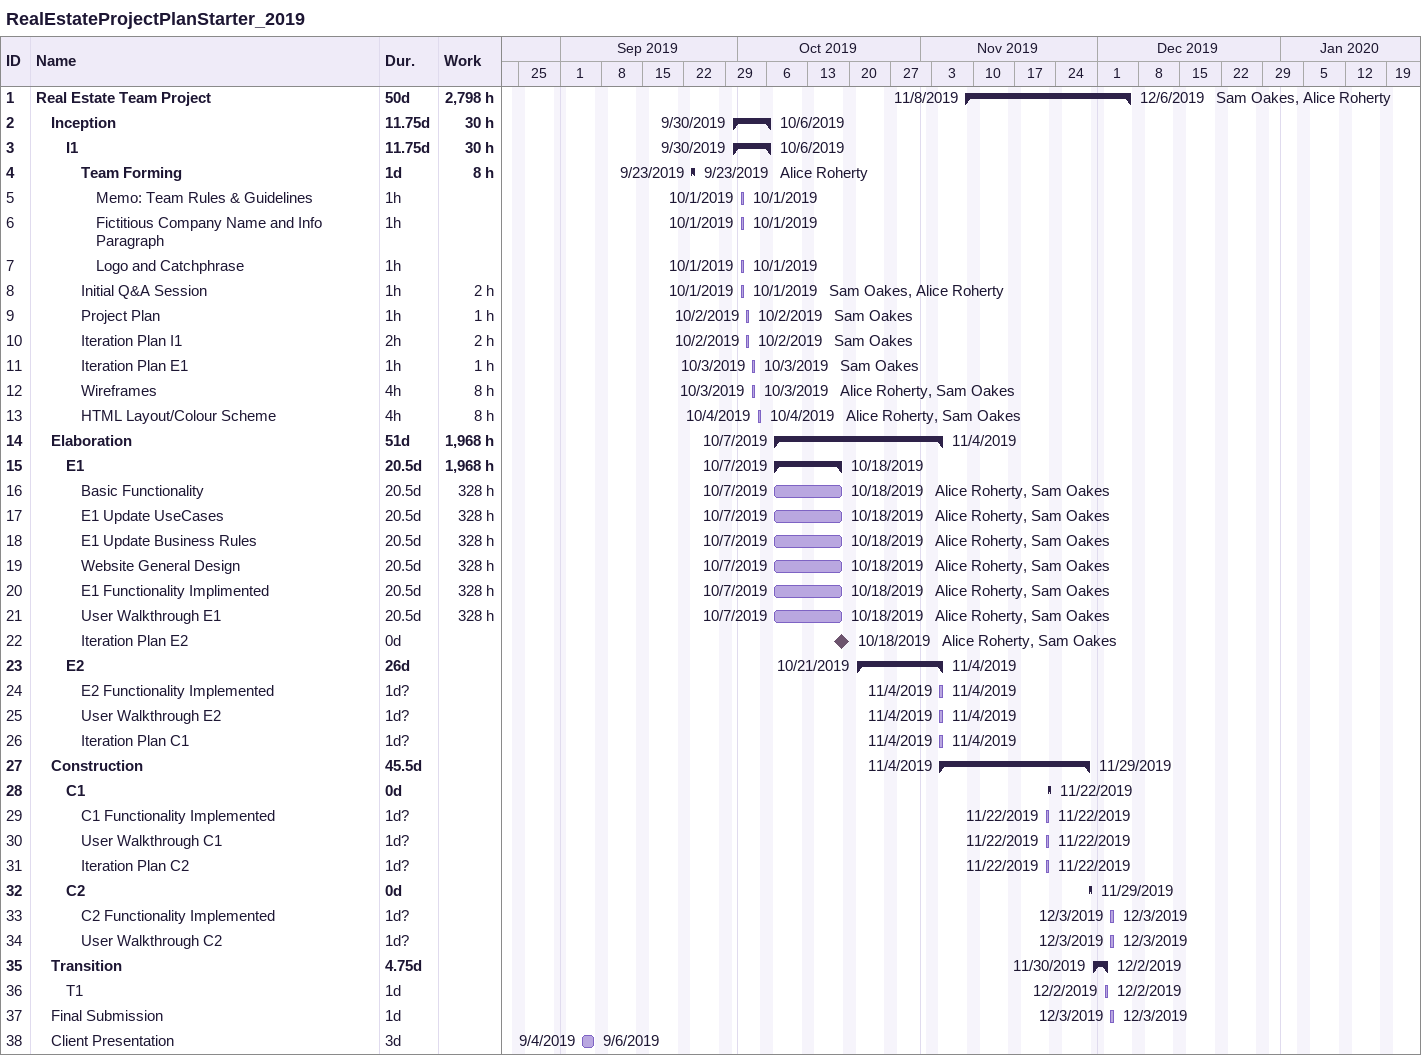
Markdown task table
RealEstateProjectPlanStarter_2019

| ID | Level | Task | Duration | Start | Finish | Resources | Work (h) |
|---|---|---|---|---|---|---|---|
| 1 | 1 | **Real Estate Team Project** | 50d | 2019-11-08 | 2019-12-06 | Sam Oakes, Alice Roherty | 2798 |
| 2 | 2 | **Inception** | 11.75d | 2019-09-30 | 2019-10-06 |  | 30 |
| 3 | 3 | **I1** | 11.75d | 2019-09-30 | 2019-10-06 |  | 30 |
| 4 | 4 | **Team Forming** | 1d | 2019-09-23 | 2019-09-23 | Alice Roherty | 8 |
| 5 | 5 | Memo: Team Rules & Guidelines | 1h | 2019-10-01 | 2019-10-01 |  |  |
| 6 | 5 | Fictitious Company Name and Info Paragraph | 1h | 2019-10-01 | 2019-10-01 |  |  |
| 7 | 5 | Logo and Catchphrase | 1h | 2019-10-01 | 2019-10-01 |  |  |
| 8 | 4 | Initial Q&A Session | 1h | 2019-10-01 | 2019-10-01 | Sam Oakes, Alice Roherty | 2 |
| 9 | 4 | Project Plan | 1h | 2019-10-02 | 2019-10-02 | Sam Oakes | 1 |
| 10 | 4 | Iteration Plan I1 | 2h | 2019-10-02 | 2019-10-02 | Sam Oakes | 2 |
| 11 | 4 | Iteration Plan E1 | 1h | 2019-10-03 | 2019-10-03 | Sam Oakes | 1 |
| 12 | 4 | Wireframes | 4h | 2019-10-03 | 2019-10-03 | Alice Roherty, Sam Oakes | 8 |
| 13 | 4 | HTML Layout/Colour Scheme | 4h | 2019-10-04 | 2019-10-04 | Alice Roherty, Sam Oakes | 8 |
| 14 | 2 | **Elaboration** | 51d | 2019-10-07 | 2019-11-04 |  | 1968 |
| 15 | 3 | **E1** | 20.5d | 2019-10-07 | 2019-10-18 |  | 1968 |
| 16 | 4 | Basic Functionality | 20.5d | 2019-10-07 | 2019-10-18 | Alice Roherty, Sam Oakes | 328 |
| 17 | 4 | E1 Update UseCases | 20.5d | 2019-10-07 | 2019-10-18 | Alice Roherty, Sam Oakes | 328 |
| 18 | 4 | E1 Update Business Rules | 20.5d | 2019-10-07 | 2019-10-18 | Alice Roherty, Sam Oakes | 328 |
| 19 | 4 | Website General Design | 20.5d | 2019-10-07 | 2019-10-18 | Alice Roherty, Sam Oakes | 328 |
| 20 | 4 | E1 Functionality Implimented | 20.5d | 2019-10-07 | 2019-10-18 | Alice Roherty, Sam Oakes | 328 |
| 21 | 4 | User Walkthrough E1 | 20.5d | 2019-10-07 | 2019-10-18 | Alice Roherty, Sam Oakes | 328 |
| 22 | 4 | Iteration Plan E2 | 0d | 2019-10-18 | 2019-10-18 | Alice Roherty, Sam Oakes |  |
| 23 | 3 | **E2** | 26d | 2019-10-21 | 2019-11-04 |  |  |
| 24 | 4 | E2 Functionality Implemented | 1d? | 2019-11-04 | 2019-11-04 |  |  |
| 25 | 4 | User Walkthrough E2 | 1d? | 2019-11-04 | 2019-11-04 |  |  |
| 26 | 4 | Iteration Plan C1 | 1d? | 2019-11-04 | 2019-11-04 |  |  |
| 27 | 2 | **Construction** | 45.5d | 2019-11-04 | 2019-11-29 |  |  |
| 28 | 3 | **C1** | 0d | 2019-11-22 | 2019-11-22 |  |  |
| 29 | 4 | C1 Functionality Implemented | 1d? | 2019-11-22 | 2019-11-22 |  |  |
| 30 | 4 | User Walkthrough C1 | 1d? | 2019-11-22 | 2019-11-22 |  |  |
| 31 | 4 | Iteration Plan C2 | 1d? | 2019-11-22 | 2019-11-22 |  |  |
| 32 | 3 | **C2** | 0d | 2019-11-29 | 2019-11-29 |  |  |
| 33 | 4 | C2 Functionality Implemented | 1d? | 2019-12-03 | 2019-12-03 |  |  |
| 34 | 4 | User Walkthrough C2 | 1d? | 2019-12-03 | 2019-12-03 |  |  |
| 35 | 2 | **Transition** | 4.75d | 2019-11-30 | 2019-12-02 |  |  |
| 36 | 3 | T1 | 1d | 2019-12-02 | 2019-12-02 |  |  |
| 37 | 2 | Final Submission | 1d | 2019-12-03 | 2019-12-03 |  |  |
| 38 | 2 | Client Presentation | 3d | 2019-09-04 | 2019-09-06 |  |  |
